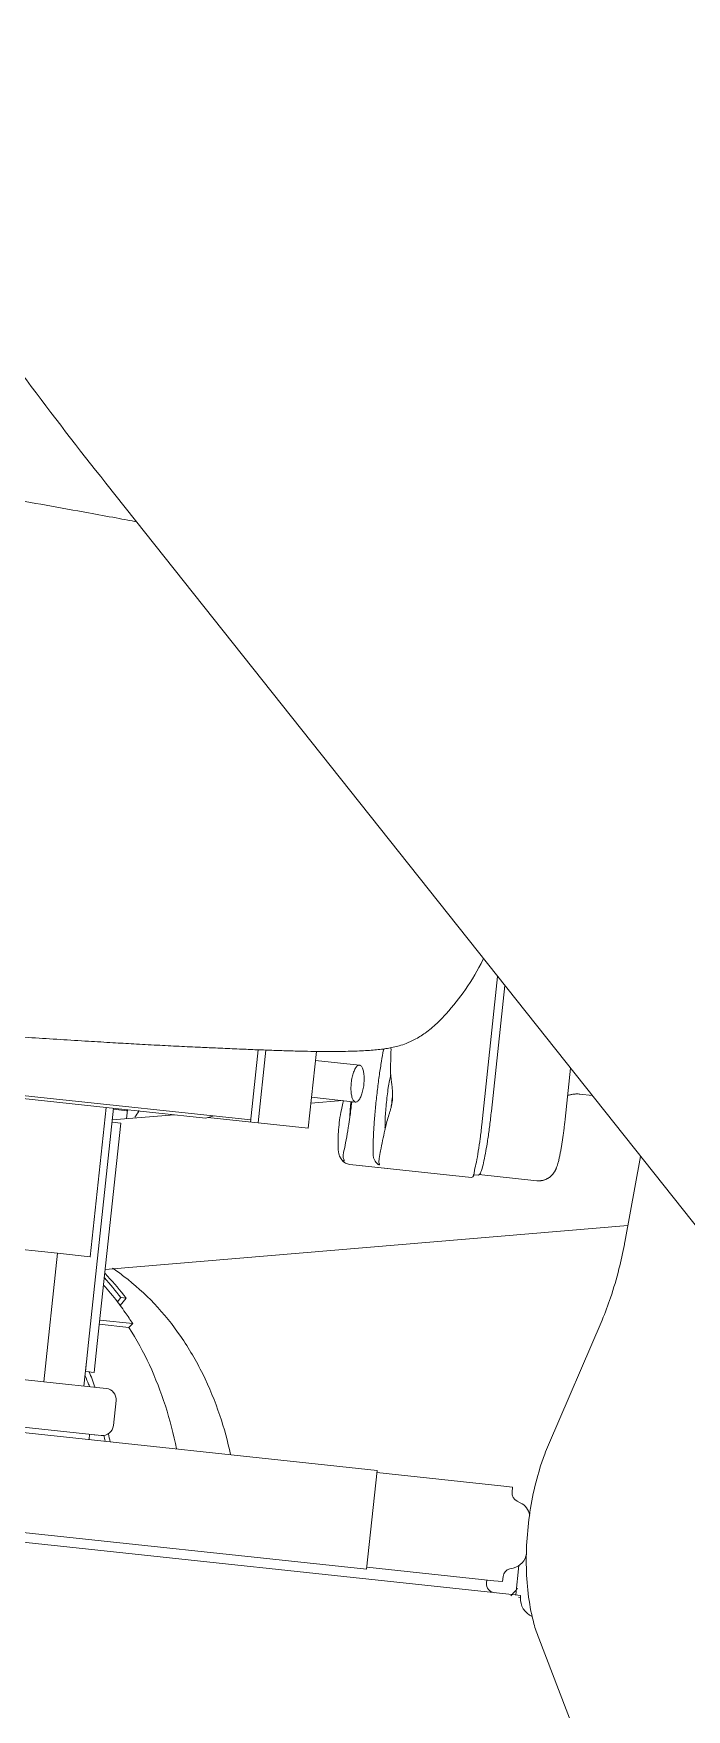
# Model space of a CAD drawing. Header units: millimetres. Extents: x 8265 to 78888, y 1905 to 34251.
# Drawn here: x 38807.79 to 38818.97, y 24291.53 to 24320.2 of the extents above; entities that cross this region are included whole.
import ezdxf

# ---------------------------------------------------------------- set-up
doc = ezdxf.new("R2010")
doc.units = ezdxf.units.MM
doc.layers.add('495_IMPIANTI_001-AM_0', color=6, linetype='Continuous', lineweight=0)

# ---------------------------------------------------------------- blocks, each defined once
blk = doc.blocks.new('gruppo elettrogeno')
at = {"layer": '495_IMPIANTI_001-AM_0'}
for p, q in [((155.3479261262491, -287.5925786873349), (153.7464079317997, -284.475891440984)), ((164.8208586817491, -306.4576948950826), (145.862446834939, -287.2204538107117)), ((155.7643475342193, -288.254751360234), (155.7318249156706, -288.2547536295324)), ((155.7318248845604, -288.2547528307341), (155.7329250855, -288.2862687090028)), ((155.7329396789792, -288.2862450928742), (155.8249295856294, -288.2862614756932)), ((155.8180353752305, -288.2862602478826), (155.8180353752305, -288.7940561028236)), ((155.8249295856294, -288.2862614756932), (172.5736048579802, -288.2865479889924)), ((156.3372739480492, -288.4382519536348), (156.3372733635097, -288.4897769857716)), ((158.4028634060196, -290.153106212173), (158.4028827089605, -288.4516062123739)), ((158.4028827089605, -288.4516062123739), (167.7578337722989, -288.4517567588055)), ((155.907796400179, -288.7405120669728), (155.9657578248407, -288.7194165783339)), ((156.0657723786899, -288.576584438063), (156.0657733638091, -288.4897488735523)), ((156.0658497941204, -288.4897488806937), (156.2178487859092, -288.4897683618919)), ((156.2178487859092, -288.4897683618919), (158.4028822751206, -288.4898476139724)), ((155.9657446007986, -289.8850788993523), (155.9077836548004, -289.8639820956132)), ((156.0657549287498, -290.1147488733632), (156.065755913869, -290.0279133088525)), ((156.0658313590502, -290.1147488805045), (156.2178303508499, -290.1147683617028)), ((156.2178303508499, -290.1147683617028), (158.4028638400487, -290.1148476137832)), ((158.4028634060196, -290.153106212173), (167.7578144693598, -290.1532567586046)), ((163.364254493019, -290.1531988523138), (163.3642534539104, -290.2447934740821)), ((162.9747512983504, -290.4347972535552), (162.97474642015, -290.8647972535045)), ((163.1647534939802, -290.2447994152617), (172.0547534131001, -290.2449002568437)), ((163.2882541585805, -290.2448110462656), (163.2383330875491, -290.2448084902435)), ((154.84831638383, -293.1218455094831), (155.5348000100694, -290.8982781348541)), ((164.2393991849094, -291.0548415455642), (163.1647443047987, -291.0547994151721)), ((163.5494772905095, -291.4760913812725), (163.5494820701097, -291.0547835028237)), ((164.2393991851095, -291.0548337872615), (164.2393741134201, -293.2648337870023)), ((169.6253650958097, -291.054913875375), (164.2393991849294, -291.0548415805724)), ((163.3992421496405, -291.3047634664226), (163.3994289734492, -291.3047779143317)), ((163.3992421489402, -291.3047634663935), (163.54942897209, -291.3047796158216)), ((163.3994289734492, -291.3047779143317), (163.399490503929, -291.8047831113627)), ((163.5492421482704, -291.3047651679126), (163.54942897209, -291.3047796158216)), ((163.54942897209, -291.3047796158216), (163.5494905025698, -291.8047848128526)), ((163.399490503929, -291.8047831113627), (163.3993803055691, -295.5947779040844)), ((163.5494905025698, -291.8047848128526), (163.5494278409387, -295.8347835019931)), ((162.8892586095299, -292.1327679417927), (162.8316551212993, -292.2048928334743)), ((162.8316551212993, -292.2048928334743), (163.3994859648192, -292.2048928334743)), ((162.8892586095299, -292.1327679417927), (163.3994867830588, -292.1327679417927)), ((162.9891756402194, -292.6274021253421), (163.0798032791699, -292.4921688626355)), ((162.9891756402194, -292.6274021253421), (163.0794424051601, -292.6274021253421)), ((163.0794424051601, -292.6274021253421), (163.1318062198407, -292.5492655922944)), ((163.3994760875503, -293.0755466654127), (154.5818646751995, -294.774378340343)), ((163.6744811004901, -293.2647867844726), (163.6748213767605, -293.2648130995522)), ((163.6747922209797, -295.8348130992536), (163.6748213767605, -293.2648130995522)), ((163.6748213767605, -293.2648130995522), (164.2393741134802, -293.2648303084434)), ((165.23950851888, -293.2648555258429), (164.2394239683799, -293.2648337856926)), ((154.4908910681697, -295.9758001571727), (154.6034871008997, -294.4888267962751)), ((157.2216624248595, -295.3586410842627), (157.3063345210194, -295.3586421217051)), ((159.4275160288998, -295.3091144337641), (157.3307871643501, -295.3091669332543)), ((158.7752864490594, -295.309184631963), (159.4275151982292, -295.3091144338041)), ((159.5276185150688, -295.3550174876955), (159.5294922801804, -295.3536184791128)), ((156.2120125849688, -295.372450611002), (157.210997501239, -295.372450611002)), ((159.5847083327099, -295.3862282319433), (159.6170319883004, -295.4301898050626)), ((163.5494301259296, -295.6333678751225), (162.5038320730891, -295.8348164316931)), ((163.39938030556, -295.5947779138523), (163.54938030419, -295.5947796153423)), ((160.1976898813991, -295.8485157488039), (160.197674874189, -297.1713598388314)), ((161.9291835388995, -295.8484885291846), (160.1976957522202, -295.8485157505538)), ((161.0605910941995, -295.8485616098415), (161.0605768738897, -297.1020424719945)), ((161.1931281716497, -295.8485623834322), (161.1931140561592, -297.0928034612343)), ((164.8566197192104, -295.8868841894846), (161.1931277378189, -295.8868032201835)), ((161.9668327589789, -295.834785817432), (161.8238567938297, -295.8868229760528)), ((163.6747922202103, -295.834847064013), (161.9668328076405, -295.8347858270035)), ((163.3103864523491, -295.8348388169916), (163.3103864523491, -295.6794228604749)), ((163.3198304157304, -295.8167285905156), (163.3198302102792, -295.8348390307228)), ((163.5491636524694, -295.8167356497333), (163.3198691894504, -295.8167285929931)), ((171.5447921606792, -295.8349363453754), (163.6747922202103, -295.834847064013)), ((173.954183579699, -295.8869500328447), (164.8566197192104, -295.8868841894846)), ((157.2511228365693, -298.7766278006829), (157.2511517932599, -296.2241755030345)), ((155.8423365252693, -297.347121883945), (155.8423365252693, -296.4724506101929)), ((157.1124080068894, -298.6358728343848), (157.1124080068894, -296.4724506110042)), ((160.1976838325299, -296.3817069640036), (159.4409420709198, -296.3817012426925)), ((160.1976849962703, -296.2791267463554), (159.6652737997993, -296.3817029387437)), ((155.6369057403099, -296.9244506110053), (155.4257915522594, -296.9244506110053)), ((160.1976766286698, -297.0167069639656), (159.4409372700302, -297.0167012426728)), ((158.0587560837994, -298.0483419643433), (158.0589118790303, -298.0481248519945)), ((164.3787441639906, -305.8668613804048), (164.3791633763303, -305.8668941099431))]:
    blk.add_line(p, q, dxfattribs=at)
for centre, radius, start, end in [((155.4020345120498, -288.2662394425433), 0.32999820587, 1.991729470513087, 73.21664539587977), ((156.1852739480601, -288.4382502292437), 0.152, 359.9993499981107, 89.99816110319604), ((156.0117672781889, -289.0261798066831), 0.304, 109.9993499998995, 177.4672242322711), ((155.9137723786989, -288.576582713672), 0.152, 289.9993499998995, 359.9993499981107), ((156.0117610143789, -289.5783167150048), 0.304, 197.8513282057808, 249.999349997931), ((155.9137559138799, -290.0279115844614), 0.152, 359.9993499981107, 69.99934999793099), ((163.16475129834, -290.4347994090322), 0.19, 89.99934999915291, 179.9993500001951), ((163.1647464201396, -290.8647994089852), 0.19, 179.9993500001951, 269.9993499991529)]:
    blk.add_arc(centre, radius, start, end, dxfattribs=at)
for points, start_tangent, end_tangent in [([(155.4551488349389, -287.8309121854045), (155.3477039690097, -287.5921363019452)], (-0.3655990031885778, 0.9307724581590919), (-0.4574436628111697, 0.8892386042867805)), ([(155.5804989497101, -290.7374306990541), (155.6384862764608, -290.4813645355034), (155.7091463276993, -289.9799511501851), (155.7316080500095, -289.4668135664333), (155.706984752529, -288.9542823321326), (155.6342272021102, -288.4545996295828), (155.5094716281201, -287.9805305198615), (155.4551488349389, -287.8309121854045)], (0.2519046548797609, 0.9677520575281195), (-0.3655990031873267, 0.9307724581595833)), ([(155.7961388268905, -288.4018170980353), (155.8236242849198, -288.3651004884241)], (0.5982070332869092, 0.8013415909124366), (0.600341252802111, 0.7997439466379174)), ([(155.8236242849198, -288.3651004884241), (155.9001507877001, -288.2639380215851)], (0.6003412528053171, 0.7997439466355104), (0.6062543300572003, 0.7952708263773388)), ([(160.9265745973207, -290.154761649902), (161.1814861229304, -290.8032679110047), (161.5486305913691, -291.4775222291546), (161.9919339225307, -292.0757311311945), (162.5014934525389, -292.5845316187633), (163.0659264635287, -292.9925579297424), (163.2749631878196, -293.1102131042035)], (0.3128074419517586, -0.9498165634792843), (0.8858448913948853, -0.4639814957404919)), ([(161.8578295357293, -290.1532853641338), (162.1257637672607, -290.866864222452), (162.4724228730702, -291.5329933584517), (162.8892586095299, -292.1327679417927)], (0.296502444339019, -0.9550320939638558), (0.6240578647568459, -0.7813781296114746)), ([(163.0012144094599, -290.1533042104356), (163.0448033414905, -290.2885891307424)], (0.2965052632811831, -0.9550312187811225), (0.3168461719672202, -0.9484769387337357)), ([(163.1215819151494, -290.254089355004), (163.0888034437394, -290.1535167568518)], (-0.3175867013442294, 0.9482292376473589), (-0.302165497784012, 0.9532554809435614)), ([(155.5347529127903, -290.8984518791231), (155.5804989497101, -290.7374306990541)], (0.295210399019364, 0.9554322688243411), (0.2519046548687049, 0.9677520575309974)), ([(163.3584959130894, -291.0588946367034), (163.4877702024787, -291.3098124627732)], (0.4372949420506813, -0.899318149298062), (0.4786492535261592, -0.8780062027678681)), ([(163.4717548176595, -291.093829454604), (163.4541983592208, -291.058893323313)], (-0.4519316775881041, 0.8920525538287539), (-0.446109952535071, 0.8949781618839405)), ([(163.5436945413403, -291.2313549939145), (163.4717548176595, -291.093829454604)], (-0.4750797880457303, 0.8799427225623406), (-0.4519316775172417, 0.8920525538646542)), ([(162.8316551212993, -292.2048928334743), (162.9790520343395, -292.3815488382834), (163.0789839100489, -292.4929256028636)], (0.6240578647605767, -0.781378129608495), (0.6784734751634587, -0.7346248998636106)), ([(163.0789839100489, -292.4929256028636), (163.1318062199389, -292.5492655921416)], (0.6784734751182703, -0.7346248999053449), (0.6894381242814787, -0.724344581526801)), ([(163.0354413351888, -292.6753877492347), (162.9891756402194, -292.6274021253421)], (-0.6987198117092912, 0.7153954324182764), (-0.689438124129068, 0.7243445816718669)), ([(163.3933126901502, -293.0079798985435), (163.0354413351888, -292.6753877492347)], (-0.7652272530985404, 0.6437602435031713), (-0.6987198117433108, 0.7153954323850498)), ([(163.3950968469399, -292.9317207466747), (163.0794424051601, -292.6274021253421)], (-0.7496040281816877, 0.6618865468747552), (-0.6894381240959425, 0.7243445817033961)), ([(163.1318062198407, -292.5492655922944), (163.3979023548491, -292.8089037020736)], (0.689438124279104, -0.7243445815290612), (0.7414699234037109, -0.6709861046904737)), ([(154.6066362759193, -294.4485965009526), (154.6534002615899, -294.0225787609425), (154.7441037140306, -293.5173782763641), (154.8482880884003, -293.1219232132653)], (0.08065736711128779, 0.9967418869148998), (0.2951088870775188, 0.9554636281763258)), ([(154.6034870347594, -294.4888165138336), (154.6066362759193, -294.4485965009526)], (0.07547222350445074, 0.9971479045153203), (0.08065736703145517, 0.9967418869213599)), ([(157.2216624248595, -295.3586410842627), (157.2066494034807, -295.3701013616819)], (-0.9999999942081182, -0.0001076278947088793), (-0.4753488815979876, -0.8797973861995401)), ([(157.2511517932599, -296.2241755030345), (157.2538677508201, -295.9873508484825), (157.261824886129, -295.7666708387742), (157.2744807445197, -295.5771703870423), (157.2909729536495, -295.4317601274024), (157.3307871643501, -295.3091669332543)], (1.134465243127578e-05, 0.9999999999356496), (0.9999999942080928, 0.0001076281303303439)), ([(158.9275520865594, -295.3802065887621), (158.9223067836501, -295.3688315376939), (158.9194888765396, -295.3547632187738)], (-0.4091060633439496, 0.9124868376777917), (0.5203468429474616, 0.8539550123013564)), ([(158.9194888765396, -295.3547632187738), (158.9199443166199, -295.3542258835014)], (0.5203468423425757, 0.853955012669936), (0.7640025027627851, 0.6452132792900349)), ([(158.9199443166199, -295.3542258835014), (158.9216446716891, -295.3536866436343)], (0.7640025002883183, 0.645213282220072), (0.9999998084586151, -0.000618936776566898)), ([(158.9216446693299, -295.3536763504317), (158.9401316288004, -295.360389587805), (158.9581922054404, -295.3717310514121)], (0.9999998553876042, 0.0005377962171027026), (0.8244720926794866, -0.5659026138769003)), ([(159.5028869038288, -295.3234276139929), (159.4275160288998, -295.3091144337641)], (-0.9307412748413249, 0.365678382334457), (-0.9999999999249376, 1.225255150385925e-05)), ([(159.5645528553105, -295.3612025625416), (159.5028869038288, -295.3234276139929)], (-0.7498728359057425, 0.6615819903614967), (-0.9307412748677301, 0.3656783822672496)), ([(159.5309767205599, -295.3721269108655), (159.5289269415007, -295.3660149949219), (159.5273440636302, -295.3548887002335)], (-0.3374515444691032, 0.9413428998698704), (0.4248079584497466, 0.9052834906468572)), ([(159.5294922802404, -295.3536193445443), (159.5511347053107, -295.3620475981124), (159.5847063412803, -295.3862304788536)], (0.9999999980228368, 6.2883437435558e-05), (0.7483729334186451, -0.6632781863791182)), ([(155.8423365252693, -296.4724506100329), (155.8424289163395, -296.4305980601139), (155.8427060158501, -296.3888319794432), (155.8431676196997, -296.3472375921056), (155.8438134263797, -296.3058986790029), (155.8446430930398, -296.2648967193245), (155.8456562296797, -296.2243133407947), (155.8468526562992, -296.1842226288654), (155.848232269529, -296.1447002919822), (155.84979554034, -296.1058119369054), (155.8515435768404, -296.0676186488645), (155.8534783728592, -296.0301766886632), (155.8556039647792, -295.9935235438434), (155.85792639383, -295.957691372133), (155.8604558847201, -295.9226865668943), (155.8632090862793, -295.8884837336454), (155.8662122097303, -295.8550209766845), (155.869510234199, -295.8221523950242), (155.8731840305099, -295.7895847187547), (155.8773962505493, -295.756694357563), (155.8821786807093, -295.7242270206052), (155.8868539453688, -295.6967238092629), (155.8914144485898, -295.6733087728435), (155.8959072646503, -295.6530333141718), (155.9003488816306, -295.6352898873129), (155.9047693845296, -295.6195411967828), (155.9091749065192, -295.6054360571334), (155.9135813209195, -295.592659760413), (155.9181161155502, -295.580679490472), (155.9228554854599, -295.5692251036535), (155.927804868099, -295.5582450515949), (155.933165041879, -295.5473103173144), (155.93899934617, -295.5363654376824), (155.9452220160892, -295.5256242343248), (155.9525676123503, -295.513992956382), (155.9600603541494, -295.5031218629238), (155.9684588724303, -295.4919510310947), (155.9783760620303, -295.4799378829421), (155.9883023366001, -295.4690081814233), (155.9985427357387, -295.4587248738544), (156.0103234343496, -295.4479834144922), (156.023938984119, -295.4368403593553), (156.0376674499603, -295.4268210257333), (156.0519953456787, -295.4175228944632), (156.0676325504501, -295.4085906959235), (156.0834591231687, -295.4007256437117), (156.1008127762398, -295.3933494580642), (156.1181607297494, -295.3871872777136), (156.1359929351293, -295.3820384134751), (156.1547625865205, -295.3778516073626), (156.1733418794793, -295.3749031986526), (156.1924412470908, -295.3730769772237), (156.2120125849688, -295.372450611002)], (1.014591110251293e-10, 1), (1, 1.560888204332976e-11)), ([(157.1240344989201, -295.9474281350131), (157.1333095505288, -295.7866118289539), (157.1484794090702, -295.6124359802825), (157.1666445386691, -295.4813848563144), (157.1868940638888, -295.4000299076042), (157.2082125889701, -295.372450611002)], (0.04745689036267733, 0.9988732870375026), (1, -1.83697019872103e-16)), ([(157.2066494034807, -295.3701013616819), (157.2058017845302, -295.371741941025)], (-0.4753488785086936, -0.8797973878686656), (-0.4434588109730998, -0.8962947522831565)), ([(158.8920679014591, -295.9564711382527), (158.9101491220499, -295.7753588153946), (158.9259297621193, -295.5982124789925), (158.9355703568199, -295.4640633477547), (158.9275581503607, -295.3802038701333)], (0.1116312534334794, 0.9937496984939771), (-0.409073957877169, 0.9125012312247629)), ([(158.9581922054404, -295.3717310514121), (158.9690762080099, -295.3797190479645), (159.0280025557495, -295.4536832071035), (159.0450859432694, -295.5091770873632)], (0.8244720926723214, -0.5659026138873398), (0.1455692460826869, -0.989348065442551)), ([(159.0450696778898, -295.509179480604), (159.0633448435201, -295.6696363116216), (159.0778287154699, -295.874929040493), (159.0877112736198, -296.1135731627337), (159.0924398581901, -296.3722195143537), (159.0917500611795, -296.6364006953236), (159.08568050752, -296.8913399217936), (159.0745706911603, -297.1227774632216), (159.0590419965501, -297.317767792113), (159.0561293540995, -297.3369716712523)], (0.1456395854577215, -0.989337713396039), (-0.1573562206413201, -0.9875419078831442)), ([(159.5171349852499, -295.9557405960632), (159.5211800948691, -295.874881208184), (159.5356686232099, -295.6695854234722), (159.5539474247998, -295.509124711044)], (0.04524963060701197, 0.9989757108808647), (0.1456561388209799, 0.989335276447658)), ([(159.5539424039598, -295.5091239718722), (159.556253544939, -295.4663247477629), (159.5519198378606, -295.4303268528247), (159.5438845520694, -295.4012503667554), (159.5309767205599, -295.3721269108655)], (0.1456488899886241, 0.9893363436390488), (-0.3374515444281712, 0.9413428998845437)), ([(159.6170452489805, -295.4301831498424), (159.6332208411804, -295.4710103102525), (159.6601061873698, -295.6049301443936), (159.6727154925702, -295.7321534863122), (159.6802506315289, -295.8793848201431), (159.6804103395698, -296.0458696931028), (159.6674390661392, -296.2241084840834)], (0.4485550614529764, -0.8937551996183948), (-0.1220775248318352, -0.9925205680140502)), ([(163.1096332140805, -295.845253517612), (163.1166423644499, -295.8312075452714)], (0.4458736837739933, 0.8950958932526777), (0.4471436665066821, 0.8944621520796512)), ([(163.1166423644499, -295.8312075452714), (163.1729295797104, -295.7201980178224)], (0.4471436666663544, 0.8944621519998307), (0.4573687980375445, 0.8892771123680694)), ([(157.1124080068894, -296.4724506110042), (157.1148100277805, -296.2276775836517), (157.1218956431094, -295.9951784979721), (157.1240344989201, -295.9474281350131)], (1.83697019872103e-16, 1), (0.04745689036510604, 0.9988732870373872)), ([(158.8391205242096, -296.2781458203144), (158.850417536969, -296.2241941334732)], (0.1922006558666954, 0.9813556480116739), (0.2152226651733978, 0.976565002647371)), ([(158.8504194352499, -296.2241945518335), (158.8725398909191, -296.1046520654718), (158.8867220873199, -296.0020194356521)], (0.2152276894692511, 0.9765638953420958), (0.1218751981691356, 0.9925454327491684)), ([(158.8867220873199, -296.0020194356521), (158.8884278268797, -295.9879253061927), (158.8920679014591, -295.9564711382527)], (0.1218751981335031, 0.9925454327535438), (0.1116312535257289, 0.9937496984836144)), ([(158.9040570649904, -296.1326166095832), (158.8943803517195, -296.0362525741739), (158.8943071112699, -295.9978495394835)], (-0.1221740431418514, 0.9925086917414744), (-0.04118249913761051, 0.999151641025916)), ([(158.9109788761598, -296.2564093021656), (158.9040570649904, -296.1326166095832)], (-0.0279371434142153, 0.9996096818347917), (-0.1221740431408878, 0.9925086917415931)), ([(159.5064891552302, -296.3817011044457), (159.5065576642392, -296.372174731333), (159.5112921207601, -296.113527401104), (159.5171349852499, -295.9557405960632)], (0.00681026049650467, 0.9999768099070948), (0.04524963060672169, 0.9989757108808779)), ([(159.5221472776502, -296.3816995165043), (159.5188264829503, -296.2563438806619), (159.5119046717791, -296.1325511880832), (159.5108546345891, -296.1244910363721)], (-0.01964195780757832, 0.9998070781373202), (-0.13534711035554, 0.9907982436996976)), ([(159.6674399059702, -296.2241085873729), (159.6547452156901, -296.3412079958734), (159.6517635703894, -296.3815759687432)], (-0.122078987398723, -0.9925203881209205), (-0.06186999644555011, -0.9980842166570053)), ([(158.82546804919, -296.5817996095548), (158.8197916078097, -296.524537391434), (158.8180665955097, -296.4592978676019), (158.8216630666193, -296.3942985224721), (158.8246990986299, -296.3665600164722)], (-0.1286435618843563, 0.9916908963914643), (0.1232158844497179, 0.9923798898704436)), ([(158.8246990986299, -296.3665600164722), (158.8336068396893, -296.3077403559846), (158.8391205242096, -296.2781458203144)], (0.1232158844336964, 0.992379889872433), (0.1922006557651668, 0.9813556480315584)), ([(158.8261223050104, -296.3667557240524), (158.8255203033095, -296.3976112900536), (158.8255186339102, -296.5447648328127), (158.8262582246498, -296.5816755049427)], (-0.02236935668743392, -0.9997497746343285), (0.02330731554192784, -0.9997283476236078)), ([(158.8943831715096, -296.9120562741527), (158.8943704835001, -296.9061087270138), (158.904049383229, -296.8097426084032), (158.9109740031799, -296.6859484255556), (158.9145833518487, -296.5447552469423), (158.9145850212499, -296.3976017041832), (158.9109788761598, -296.2564093021656)], (-0.006757165998756801, 0.9999771700932304), (-0.02793714339322391, 0.9996096818353785)), ([(159.4276908042102, -296.3842485168325), (159.4073741181001, -296.3972394598541), (159.37709059394, -296.4423358001741), (159.3530570622497, -296.5125759197044), (159.3376260925597, -296.6010842261321), (159.3323083669802, -296.6986102404235)], (-0.9361318148221921, -0.3516492930146583), (-0.0006407448232019121, -0.9999997947230148)), ([(159.4409420327393, -296.3817012426925), (159.4276908042102, -296.3842485168325)], (-0.9999999999980862, 1.956477553038066e-06), (-0.9361318148448954, -0.3516492929542195)), ([(159.47451207411, -296.3972421377339), (159.4409432724005, -296.3817012427253)], (-0.7413342218190511, 0.6711360305928613), (-0.9999999992045426, 3.988627394121259e-05)), ([(159.5495709739589, -296.6997922449455), (159.5442554744895, -296.6010924678239), (159.5288265130202, -296.5125829305043), (159.5047945750503, -296.4423408938246), (159.47451207411, -296.3972421377339)], (0.0006407448173543351, 0.9999997947230185), (-0.7413342217493382, 0.6711360306698659)), ([(177.6170533202494, -296.2791826618823), (177.6172926841791, -296.2791027333124), (177.5401307110296, -296.2907545017233), (177.4869914977207, -296.2975460059251), (177.4219642722601, -296.3051298975633), (177.3452319046701, -296.3133450293544), (177.2565396160899, -296.3221062212624), (177.1553904543998, -296.3313672097147), (177.0410964812399, -296.3411047954442), (176.9131054131194, -296.3512882123623), (176.7712264277397, -296.361869908892), (176.6154607919198, -296.3728010741552), (176.4458602995091, -296.3840389186016), (176.2624236171105, -296.3955548357344), (176.0651692858901, -296.4073348790052), (175.8538890082691, -296.4193878954839), (175.6284400119202, -296.4317262763334), (175.3890380965404, -296.444350371873), (175.1359703437302, -296.4572613263017), (174.8693384611197, -296.4704709584048), (174.5890344522104, -296.4840023923834), (174.2949485914996, -296.4978815328222), (173.9869947695988, -296.5121354627418), (173.665412738239, -296.5267683557149), (173.3307648318496, -296.5417597638525), (172.9836744938202, -296.5570867622237), (172.6248191102495, -296.5727246526849), (172.2545731656992, -296.5886602533037), (171.87289212416, -296.604897072325), (171.4797189038691, -296.6214392914744), (171.0750052455496, -296.6382909311951), (170.65882852502, -296.6554547006936), (170.2318329267491, -296.6729271005543), (169.7948863922302, -296.6907018996944), (169.3489369809395, -296.7087718156117), (168.8949888382194, -296.727129902335), (168.4335823948095, -296.7457937275221), (167.9649665470697, -296.7647987926839), (167.4898157697698, -296.7841670088756), (167.0093098298094, -296.8038974492347), (166.5252880328499, -296.823961831823), (166.0396248405486, -296.8443347881739), (165.5533313485503, -296.8650344778152), (165.0670962276199, -296.8860986260343), (164.581877838229, -296.9075482519047), (164.0996976621391, -296.9293086838925), (163.6795648628704, -296.9486373455447)], (0.9527494026858834, 0.3037574290148188), (-0.9989243224442806, -0.04637022783246605)), ([(158.9122852969303, -297.0482183584618), (158.8978628853802, -296.9342107086641), (158.8727104320387, -296.8156243677049), (158.8540847939803, -296.7346931069742), (158.8366706091892, -296.6514589053631), (158.8264046567692, -296.588830370184), (158.82546804919, -296.5817996095548)], (-0.05238633185172741, 0.9986268934067022), (-0.1286435619238157, 0.9916908963863457)), ([(159.3323083669802, -296.6986102404235), (159.3376238664496, -296.797310017545), (159.3530528279298, -296.8858195548646), (159.3770847658998, -296.9560615915443), (159.4073672668292, -297.0011603476241), (159.4276848257396, -297.0141533970245)], (-0.0006407448348250428, -0.9999997947230073), (0.9361169053417329, -0.3516889812510726)), ([(159.4745052228391, -297.0011630255149), (159.5047887469991, -296.9560666851839), (159.5288222787003, -296.8858265656645), (159.5442532483794, -296.7973182592223), (159.5495709739589, -296.6997922449455)], (0.741372888959061, 0.671093316548821), (0.000640744826860342, 0.9999997947230125)), ([(155.8423588244605, -296.8784318681946), (155.8205050256602, -296.8881008283943), (155.7968891283399, -296.8971275291633), (155.7722961113195, -296.905052844083), (155.7461750512794, -296.9119101889746), (155.719450440829, -296.9173362815645), (155.6926536903993, -296.9212192025125), (155.6650496417788, -296.9236291698044), (155.6369057403099, -296.9244506110053)], (-0.9040688346671835, -0.4273868764755429), (-1, 1.83697019872103e-16)), ([(158.9374084463088, -297.3700288938717), (158.9242934099402, -297.231474133504), (158.9122873799097, -297.0482182491915)], (-0.1404638227810811, 0.9900858116798388), (-0.05238686248988646, 0.9986268655701517)), ([(159.4276848257396, -297.0141533970245), (159.4409360685404, -297.0167012426436)], (0.9361169053546217, -0.3516889812167657), (0.9999999992045394, -3.988635432252679e-05)), ([(159.4409373081999, -297.0167012426728), (159.4745052228391, -297.0011630255149)], (0.9999999999980866, -1.956229880539132e-06), (0.7413728889331258, 0.6710933165774721)), ([(162.0112897424897, -297.0405391721224), (161.8400731675702, -297.0511213388936), (161.5160693147191, -297.071522459014), (161.2107145040791, -297.0915765547552), (160.9241249140305, -297.1115543772949), (160.6571240011399, -297.1316260203721)], (-0.9981162092720958, -0.06135171381715433), (-0.9969316572041337, -0.0782768858873397)), ([(162.0304063295007, -297.0393648975523), (162.0112897424897, -297.0405391721224)], (-0.9981211744604834, -0.06127088291860523), (-0.9981162092837148, -0.06135171362812857)), ([(163.67954214155, -296.9486382450241), (163.323592856399, -296.9658789421455), (162.9265159281495, -296.9868257044627), (162.545614799079, -297.008435267363), (162.1830463266087, -297.0300476259517), (162.0304063295007, -297.0393648975523)], (-0.9989242140684296, -0.04637256244559097), (-0.9981211744685177, -0.06127088278772255)), ([(160.6571240011399, -297.1316260203721), (160.4100328928998, -297.1519800331635), (160.1830072727298, -297.1726984050338), (159.9759252961994, -297.1936897948844), (159.7882226087204, -297.2148896136432), (159.6190422467189, -297.2362845098842), (159.46700591851, -297.2579596336154), (159.3302348902998, -297.2801237546928), (159.2064935635099, -297.3031496067024), (159.0953733874994, -297.327175986874), (158.9959482044396, -297.352435673075), (158.9009249854389, -297.3811571860651), (158.8013415615096, -297.4176633088946), (158.6869728480196, -297.4699734946416), (158.5495185841592, -297.5509792824823), (158.3823948854297, -297.6811052841522), (158.1995991039494, -297.8683579936123), (158.0587518730699, -298.0483389502524)], (-0.9969316572041665, -0.07827688588692228), (-0.582059872520076, -0.8131459308155659)), ([(158.0589235155094, -298.0481507911254), (157.7764035801902, -298.4945352226323), (157.5320830907494, -299.0354290301448), (157.5249036946097, -299.0554115383648)], (-0.5865292170637416, -0.8099280693559117), (-0.335510503544236, -0.942036465330028)), ([(164.2254772114902, -305.8547546731033), (164.3787454335506, -305.8668589554518)], (0.9967820412713335, -0.08015960453341642), (0.9970079431240422, -0.07729916783230352)), ([(164.3791633667497, -305.8668942337326), (164.5804558190193, -305.8823652480432)], (0.9970130249756669, -0.07723359391398636), (0.9971046282754247, -0.07604183238012704)), ([(164.5804558190193, -305.8823652480432), (165.0589664957988, -305.9182216541531), (165.7937620844696, -305.9710777062837), (166.5215462682499, -306.0213663942241), (167.2362893290192, -306.0696164102528), (167.9319599029204, -306.1158948476923), (168.6035018036491, -306.1599254587354), (169.2476775103205, -306.2015443978935), (169.8623864422807, -306.2407351852935), (170.4458259970197, -306.2777423223242), (170.5416854514806, -306.2838735066043)], (0.9971046282746712, -0.07604183239000603), (0.9979516012872697, -0.06397344361666475)), ([(173.9589313528595, -321.1832946937329), (173.8639041122497, -319.9722612745254), (173.5974322544607, -318.7818523173055), (173.1595386003592, -317.5567385555742), (172.5315277741392, -316.2445448749722), (171.6715723211801, -314.7770047317326), (170.517420621989, -313.0832264205137), (169.2186729958594, -311.3816187499551), (167.8305788335201, -309.7137351606625), (166.3595948490001, -308.0692187048126), (164.8208586817491, -306.4576948950826)], (-0.001658209395466873, 0.9999986251698554), (-0.701926181000496, 0.7122497008957316))]:
    blk.add_spline(points, degree=3, dxfattribs=dict(at, start_tangent=start_tangent, end_tangent=end_tangent))

msp = doc.modelspace()

# ---------------------------------------------------------------- block references
at = {"layer": '495_IMPIANTI_001-AM_0', "linetype": 'Continuous', "rotation": 173.8923967405046}
msp.add_blockref('gruppo elettrogeno', (38940.31072981787, 23990.25911065413), dxfattribs=at)

doc.saveas('drawing.dxf')
